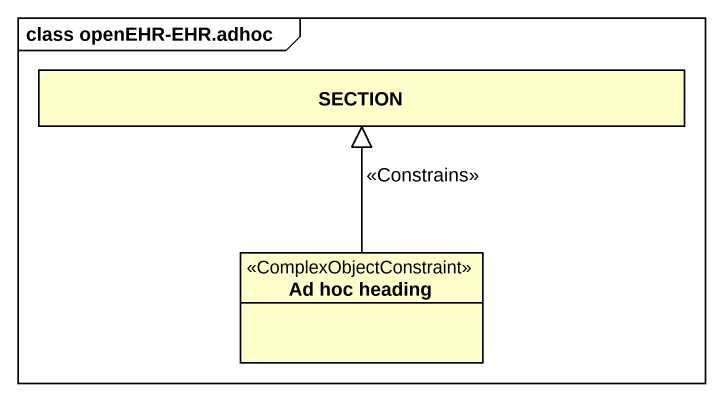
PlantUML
@startuml
mainframe class openEHR-EHR.adhoc
hide circle
hide empty members
class SECTION
class "Ad hoc heading" as Ad_hoc_heading <<ComplexObjectConstraint>>
Ad_hoc_heading -up-|> SECTION : <<Constrains>>
@enduml
